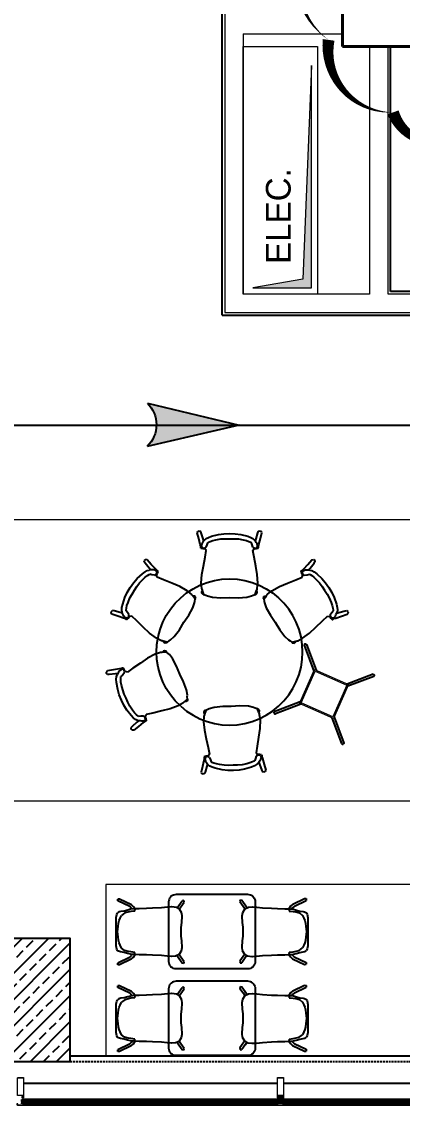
# Model space of a CAD drawing. Header units: metres. Extents: x -9891 to 773, y -8413 to 232.
# Drawn here: x -1717 to -1410, y -8413 to -7538 of the extents above; entities that cross this region are included whole.
import ezdxf

# ---------------------------------------------------------------- set-up
doc = ezdxf.new("R2010")
doc.units = ezdxf.units.M
doc.header["$LTSCALE"] = 0.01
doc.header["$MEASUREMENT"] = 0
doc.linetypes.add('HIDDEN', pattern=[9.525, 6.35, -3.175])
doc.layers.get('0').update_dxf_attribs({"color": 30, "lineweight": 0})
for name, color, linetype in [('6', 242, 'Continuous'), ('AG-ELEV-02', 152, 'Continuous'), ('AG-Hidden', 9, 'HIDDEN'), ('AG-PLASTER', 73, 'Continuous'), ('AG-TEXT', 7, 'Continuous'), ('CAM', 1, 'Continuous'), ('V-0_Hatch_Concrete', 252, 'Continuous'), ('V-2_Column', 160, 'Continuous')]:
    doc.layers.add(name, color=color, linetype=linetype)
for name, color, linetype, lineweight in [('AG-Furniture', 9, 'Continuous', 9), ('AG-Profile_Aluminium', 122, 'Continuous', 9), ('AG-Wall', 4, 'Continuous', 20), ('HOLD', 7, 'Continuous', 0), ('PERDE DUVAR', 5, 'Continuous', 40), ('shaft', 3, 'Continuous', 20)]:
    doc.layers.add(name, color=color, linetype=linetype, lineweight=lineweight)
doc.styles.add('$0$IIS IKEA SANS', font='')
doc.styles.get('$0$IIS IKEA SANS').set_extended_font_data('IKEA Sans')

# ---------------------------------------------------------------- blocks, each defined once
blk = doc.blocks.new('150714_ARSA$0$KOLON 80X120')
at = {"layer": 'V-0_Hatch_Concrete'}
h = blk.add_hatch(dxfattribs=at)
h.set_pattern_fill('ANSI33', color=256, scale=60)
h.set_pattern_definition([(45, (-19036.79, -4512.143), (-10.606602, 10.606602), []), (45, (-19026.183, -4512.143), (-10.606602, 10.606602), [7.5, -3.75])])
h.paths.add_polyline_path([(0, 100), (80, 100), (80, 0), (0, 0)])
at = {"layer": 'V-2_Column'}
blk.add_lwpolyline([(0, 100), (80, 100), (80, 0), (0, 0), (0, 100)], dxfattribs=at)
blk = doc.blocks.new('ART_00113592_P')
at = {"color": 0, "linetype": 'Continuous', "lineweight": -3}
for p, q in [((0, -60), (1, -49.2)), ((0, -540), (0, -60)), ((1, -49.2), (3.8, -39.1)), ((3.8, -39.1), (8.2, -29.7)), ((8.2, -29.7), (14.1, -21.4)), ((14.1, -21.4), (21.4, -14.1)), ((21.4, -14.1), (29.7, -8.2)), ((29.7, -8.2), (39.1, -3.8)), ((39.1, -3.8), (49.2, -1)), ((49.2, -1), (60, 0)), ((60, 0), (640, 0)), ((640, 0), (650.8, -1)), ((650.8, -1), (661, -3.8)), ((661, -3.8), (670.3, -8.2)), ((670.3, -8.2), (678.7, -14.1)), ((685.9, -21.4), (678.7, -14.1)), ((691.9, -29.7), (685.9, -21.4)), ((696.3, -39.1), (691.9, -29.7)), ((699.1, -49.2), (696.3, -39.1)), ((700.1, -60), (699.1, -49.2)), ((700, -60), (700.1, -60)), ((700.1, -540), (700.1, -60)), ((1, -550.8), (0, -540)), ((3.8, -561), (1, -550.8)), ((8.2, -570.3), (3.8, -561)), ((14.1, -578.7), (8.2, -570.3)), ((21.4, -585.9), (14.1, -578.7)), ((21.4, -585.9), (29.7, -591.9)), ((29.7, -591.9), (39.1, -596.3)), ((39.1, -596.3), (49.2, -599.1)), ((49.2, -599.1), (60, -600.1)), ((60, -600.1), (640, -600.1)), ((640, -600.1), (650.8, -599.1)), ((650.8, -599.1), (661, -596.3)), ((661, -596.3), (670.3, -591.9)), ((670.3, -591.9), (678.7, -585.9)), ((678.7, -585.9), (685.9, -578.7)), ((685.9, -578.7), (691.9, -570.3)), ((691.9, -570.3), (696.3, -561)), ((696.3, -561), (699.1, -550.8)), ((699.1, -550.8), (700.1, -540))]:
    blk.add_line(p, q, dxfattribs=at)
blk = doc.blocks.new('ART_00104314_P')
at = {"color": 0, "linetype": 'Continuous', "lineweight": -3}
for p, q in [((224.9, -0.3), (268.4, 0)), ((268.4, 0), (311.7, -0.3)), ((0, -28), (0.7, -14.3)), ((46, -123), (0, -28)), ((0.7, -14.3), (14.7, -14.5)), ((60.6, -109.3), (14.7, -14.5)), ((92.6, -92.8), (101, -64.7)), ((101, -64.7), (105.3, -37)), ((105.3, -37), (106.9, -27)), ((106.9, -27), (114.1, -12.5)), ((107, -97.4), (115.8, -69)), ((114.1, -12.5), (126, -6.2)), ((115.8, -69), (136.1, -43.3)), ((126, -6.2), (154.7, -1.5)), ((136.1, -43.3), (159.2, -32.4)), ((154.7, -1.5), (185.5, -0.7)), ((159.2, -32.4), (177.3, -25.4)), ((177.3, -25.4), (198.3, -19.6)), ((185.5, -0.7), (224.9, -0.3)), ((198.3, -19.6), (226, -15.6)), ((226, -15.6), (267.8, -12.3)), ((267.8, -12.3), (309.6, -15.6)), ((309.6, -15.6), (337.2, -19.6)), ((311.7, -0.3), (348.7, -0.6)), ((337.2, -19.6), (357.9, -25.4)), ((348.7, -0.6), (381.5, -1.4)), ((357.9, -25.4), (375.9, -32.4)), ((375.9, -32.4), (398.9, -43.3)), ((381.5, -1.4), (406.3, -5.4)), ((418.9, -70.9), (398.9, -43.3)), ((406.3, -5.4), (418.9, -10.9)), ((426.8, -21.6), (418.9, -10.9)), ((430, -119.7), (418.9, -70.9)), ((430.4, -37.6), (426.8, -21.6)), ((434.6, -64.8), (430.4, -37.6)), ((442.7, -93.8), (434.6, -64.8)), ((471.2, -110.5), (516.8, -15)), ((485.7, -124.2), (531.5, -28.4)), ((516.8, -15), (530.8, -14.7)), ((531.5, -28.4), (530.8, -14.7)), ((46, -123), (62.4, -139.4)), ((60.6, -109.3), (75.8, -124.5)), ((62.4, -139.4), (83.2, -154.4)), ((75.8, -124.5), (85.1, -131.2)), ((81.9, -187.2), (83.5, -148.7)), ((83.5, -148.7), (86.4, -116.3)), ((83.8, -153.8), (100.5, -150.5)), ((86.4, -116.3), (92.6, -92.8)), ((100.5, -150.5), (104.2, -119.7)), ((104.2, -119.7), (107, -97.4)), ((433.9, -150.5), (430, -119.7)), ((433.9, -150.5), (451.3, -154.8)), ((448.5, -116.5), (442.7, -93.8)), ((451.7, -149.7), (448.5, -116.5)), ((449.8, -130.1), (455.9, -125.6)), ((453.5, -187.5), (451.7, -149.7)), ((451.8, -153.1), (469.4, -140.5)), ((455.9, -125.6), (471.2, -110.5)), ((469.4, -140.5), (485.7, -124.2)), ((78.6, -294.2), (80.2, -245.3)), ((80.2, -245.3), (81.9, -187.2)), ((455.1, -245.3), (453.5, -187.5)), ((456.9, -294.4), (455.1, -245.3)), ((74.7, -365.7), (78.6, -294.2)), ((460.8, -365.8), (456.9, -294.4)), ((66.9, -447.1), (69.2, -413.4)), ((69.2, -413.4), (74.7, -365.7)), ((466.2, -414.4), (460.8, -365.8)), ((468.3, -447.5), (466.2, -414.4)), ((13.2, -534.5), (50.6, -507.5)), ((24.9, -550.8), (62.2, -523.8)), ((50.6, -507.5), (67.1, -495.8)), ((62.2, -523.8), (78.7, -512.1)), ((67.1, -451.2), (66.9, -447.1)), ((69.2, -478.9), (67.1, -451.2)), ((67.1, -495.8), (74.4, -490.9)), ((82.4, -509.5), (69.2, -478.9)), ((78.7, -512.1), (82.5, -509.5)), ((82.5, -509.6), (82.4, -509.5)), ((82.5, -509.6), (114.2, -529.3)), ((231.5, -526.4), (267.6, -524.7)), ((267.6, -524.7), (302.8, -526.1)), ((418.6, -529.9), (449.9, -512.2)), ((449.9, -512.2), (463.5, -488.8)), ((449.9, -512.2), (450.1, -512.1)), ((450.8, -510.8), (451.6, -511.3)), ((451.6, -511.3), (468.1, -523)), ((460.9, -493.4), (463.2, -495.1)), ((463.2, -495.1), (479.7, -506.8)), ((463.5, -488.8), (468.1, -451.6)), ((468.1, -451.6), (468.3, -447.5)), ((468.1, -523), (506.1, -550.3)), ((479.7, -506.8), (517.7, -534.1)), ((11, -548.4), (13.2, -534.5)), ((11, -548.4), (24.9, -550.8)), ((114.2, -529.3), (141.4, -534.3)), ((141.4, -534.3), (193.8, -530.5)), ((193.8, -530.5), (231.5, -526.4)), ((302.8, -526.1), (341.4, -530.1)), ((341.4, -530.1), (392, -534.2)), ((392, -534.2), (418.6, -529.9)), ((506.1, -550.3), (520, -548)), ((520, -548), (517.7, -534.1))]:
    blk.add_line(p, q, dxfattribs=at)
blk = doc.blocks.new('*U215')
at = {"color": 0, "linetype": 'Continuous', "lineweight": -3}
for p, q in [((-295, 511), (-240, 539)), ((-240, 539), (-182.3, 561.1)), ((-182.3, 561.1), (-122.7, 577.1)), ((-122.7, 577.1), (-61.7, 586.8)), ((-61.7, 586.8), (0, 590)), ((0, 590), (61.7, 586.8)), ((61.7, 586.8), (122.7, 577.1)), ((122.7, 577.1), (182.3, 561.1)), ((182.3, 561.1), (240, 539)), ((240, 539), (295, 511)), ((-438.5, 394.8), (-394.8, 438.5)), ((-394.8, 438.5), (-346.8, 477.3)), ((-346.8, 477.3), (-295, 511)), ((295, 511), (346.8, 477.3)), ((346.8, 477.3), (394.8, 438.5)), ((438.5, 394.8), (394.8, 438.5)), ((-477.3, 346.8), (-438.5, 394.8)), ((477.3, 346.8), (438.5, 394.8)), ((-539, 240), (-511, 295)), ((-511, 295), (-477.3, 346.8)), ((511, 295), (477.3, 346.8)), ((539, 240), (511, 295)), ((-577.1, 122.7), (-561.1, 182.3)), ((-561.1, 182.3), (-539, 240)), ((561.1, 182.3), (539, 240)), ((577.1, 122.7), (561.1, 182.3)), ((-586.8, 61.7), (-577.1, 122.7)), ((586.8, 61.7), (577.1, 122.7)), ((-590, 0), (-586.8, 61.7)), ((590, 0), (586.8, 61.7)), ((-586.8, -61.7), (-590, 0)), ((-577.1, -122.7), (-586.8, -61.7)), ((577.1, -122.7), (586.8, -61.7)), ((586.8, -61.7), (590, 0)), ((-561.1, -182.3), (-577.1, -122.7)), ((561.1, -182.3), (577.1, -122.7)), ((-539, -240), (-561.1, -182.3)), ((-511, -295), (-539, -240)), ((511, -295), (539, -240)), ((539, -240), (561.1, -182.3)), ((-477.3, -346.8), (-511, -295)), ((-438.5, -394.8), (-477.3, -346.8)), ((438.5, -394.8), (477.3, -346.8)), ((477.3, -346.8), (511, -295)), ((-394.8, -438.5), (-438.5, -394.8)), ((394.8, -438.5), (438.5, -394.8)), ((-394.8, -438.5), (-346.8, -477.3)), ((-346.8, -477.3), (-295, -511)), ((-295, -511), (-240, -539)), ((240, -539), (295, -511)), ((295, -511), (346.8, -477.3)), ((346.8, -477.3), (394.8, -438.5)), ((-240, -539), (-182.3, -561.1)), ((-182.3, -561.1), (-122.7, -577.1)), ((-122.7, -577.1), (-61.7, -586.8)), ((-61.7, -586.8), (0, -590)), ((0, -590), (61.7, -586.8)), ((61.7, -586.8), (122.7, -577.1)), ((122.7, -577.1), (182.3, -561.1)), ((182.3, -561.1), (240, -539))]:
    blk.add_line(p, q, dxfattribs=at)
blk = doc.blocks.new('ART_30103488_P')
at = {"color": 0, "linetype": 'Continuous', "lineweight": -3}
blk.add_blockref('*U215', (590, -590), dxfattribs=at)
blk = doc.blocks.new('ART_60179735_P')
at = {"color": 0, "linetype": 'Continuous', "lineweight": -3}
for p, q in [((15.6, 0), (27, -4.4)), ((0, -16.3), (4.4, -4.9)), ((12, -63.4), (0, -16.3)), ((4.4, -4.9), (15.6, 0)), ((24.2, -110.4), (12, -63.4)), ((31.9, -15.6), (27, -4.4)), ((47.6, -65), (31.9, -15.6)), ((45.6, -94.4), (51.6, -84.3)), ((53, -82.6), (47.6, -65)), ((51.6, -84.3), (59.2, -74.8)), ((59.2, -74.8), (72.4, -63.3)), ((72.4, -63.3), (89.7, -53.9)), ((89.7, -53.9), (114.9, -44.9)), ((90.4, -93.2), (105, -86.4)), ((105, -86.4), (125.9, -79.1)), ((114.9, -44.9), (170.5, -30.4)), ((125.9, -79.1), (151, -72.9)), ((151, -72.9), (189.5, -66.2)), ((170.5, -30.4), (215.5, -24.1)), ((189.5, -66.2), (225.3, -64)), ((215.5, -24.1), (261.3, -23.1)), ((225.3, -64), (261.3, -64.2)), ((261.3, -23.1), (307.1, -24.1)), ((261.3, -64.2), (297.3, -64)), ((297.3, -64), (333.1, -66.2)), ((307.1, -24.1), (352.1, -30.4)), ((333.1, -66.2), (371.6, -72.9)), ((352.1, -30.4), (407.7, -44.9)), ((371.6, -72.9), (396.7, -79.1)), ((396.7, -79.1), (417.6, -86.4)), ((407.7, -44.9), (432.9, -53.9)), ((417.6, -86.4), (432.2, -93.2)), ((432.9, -53.9), (450.2, -63.3)), ((450.2, -63.3), (463.4, -74.8)), ((471, -84.3), (463.4, -74.8)), ((469.6, -82.6), (475, -65)), ((477, -94.4), (471, -84.3)), ((475, -65), (490.7, -15.6)), ((490.7, -15.6), (495.6, -4.4)), ((495.6, -4.4), (507, 0)), ((498.4, -110.4), (510.6, -63.4)), ((507, 0), (518.2, -4.9)), ((510.6, -63.4), (522.6, -16.3)), ((522.6, -16.3), (518.2, -4.9)), ((28.5, -125.8), (24.2, -110.4)), ((28, -136.8), (28.5, -125.8)), ((30.1, -140.3), (28, -136.8)), ((30.1, -140.3), (44.8, -144.4)), ((34.5, -118), (39.6, -104.4)), ((38.8, -136.2), (34.5, -118)), ((38.8, -136.2), (52.6, -140.4)), ((39.6, -104.4), (45.6, -94.4)), ((44.8, -144.4), (61.9, -144.4)), ((52.6, -140.4), (63.5, -138.7)), ((73.5, -158.9), (61.9, -144.4)), ((62.8, -213.2), (73.5, -158.9)), ((63.5, -138.7), (72.4, -131.8)), ((72.4, -131.8), (79.5, -112.6)), ((79.5, -112.6), (85.6, -96.7)), ((85.6, -96.7), (90.4, -93.2)), ((432.2, -93.2), (437, -96.7)), ((443.1, -112.6), (437, -96.7)), ((450.2, -131.8), (443.1, -112.6)), ((449.1, -158.9), (460.7, -144.3)), ((459.8, -213.2), (449.1, -158.9)), ((450.2, -131.8), (459.1, -138.7)), ((459.1, -138.7), (470, -140.4)), ((460.7, -144.3), (477.8, -144.4)), ((470, -140.4), (483.8, -136.2)), ((483, -104.4), (477, -94.4)), ((477.8, -144.4), (492.5, -140.3)), ((488.1, -118), (483, -104.4)), ((483.8, -136.2), (488.1, -118)), ((492.5, -140.3), (494.6, -136.8)), ((494.2, -125.8), (498.4, -110.4)), ((494.6, -136.8), (494.2, -125.8)), ((49.9, -285), (62.8, -213.2)), ((472.7, -285), (459.8, -213.2)), ((37.9, -354.2), (49.9, -285)), ((484.7, -354.2), (472.7, -285)), ((33, -423.5), (37.9, -354.2)), ((37.8, -467.2), (33, -423.5)), ((489.6, -423.5), (484.7, -354.2)), ((484.8, -467.2), (489.6, -423.5)), ((37.7, -502.7), (38.4, -495.3)), ((48.4, -515.1), (37.7, -502.7)), ((39.5, -472.8), (37.8, -467.2)), ((38.4, -495.3), (43.1, -483.1)), ((42, -480), (39.5, -472.8)), ((43.1, -483.1), (42, -480)), ((54.4, -514.6), (43.1, -483.1)), ((48.4, -515.1), (54.2, -514)), ((54.4, -514.6), (70.2, -520.3)), ((70.2, -520.3), (83, -526.2)), ((439.6, -526.2), (452.4, -520.3)), ((452.4, -520.3), (468.2, -514.6)), ((468.2, -514.6), (479.5, -483.1)), ((468.4, -514), (474.3, -515.1)), ((474.3, -515.1), (484.9, -502.7)), ((479.5, -483.1), (480.6, -480)), ((484.2, -495.3), (479.5, -483.1)), ((480.6, -480), (483.1, -472.8)), ((483.1, -472.8), (484.8, -467.2)), ((484.9, -502.7), (484.2, -495.3)), ((83, -526.2), (122.8, -536.3)), ((122.8, -536.3), (191.7, -540.9)), ((191.7, -540.9), (261.3, -539.1)), ((261.3, -539.1), (330.9, -540.9)), ((330.9, -540.9), (399.8, -536.3)), ((399.8, -536.3), (439.6, -526.2))]:
    blk.add_line(p, q, dxfattribs=at)
blk = doc.blocks.new('ART_00069725_P')
at = {"linetype": 'Continuous', "lineweight": -3}
for p, q in [((5.8, -1.2), (9.1, 0)), ((9.1, 0), (12.5, 0)), ((605.9, 0), (609.2, 0)), ((609.2, 0), (612.5, -1.2)), ((0, -9.9), (0.9, -6.5)), ((0.3, -13.1), (0, -9.9)), ((0.3, -13.1), (159.2, -171.1)), ((1.8, -15.9), (0.3, -13.1)), ((0.9, -6.5), (2.9, -3.5)), ((2.9, -3.5), (5.8, -1.2)), ((12.5, 0), (15.4, -1.2)), ((15.4, -1.2), (174.1, -159.1)), ((445.9, -159.1), (605.9, 0)), ((459.2, -172.3), (616.5, -15.9)), ((612.5, -1.2), (615.4, -3.5)), ((617.4, -6.5), (615.4, -3.5)), ((616.5, -15.9), (618, -13.1)), ((618.4, -9.9), (617.4, -6.5)), ((618, -13.1), (618.4, -9.9)), ((1.8, -602.3), (159.2, -445.9)), ((15.4, -616.9), (174.1, -459.1)), ((445.9, -459.1), (605.9, -618.1)), ((459.2, -445.9), (616.5, -602.3)), ((0, -608.3), (0.3, -605)), ((0.9, -611.6), (0, -608.3)), ((0.3, -605), (1.8, -602.3)), ((2.9, -614.7), (0.9, -611.6)), ((615.4, -614.7), (617.4, -611.6)), ((618, -605), (616.5, -602.3)), ((617.4, -611.6), (618.4, -608.3)), ((618.4, -608.3), (618, -605)), ((2.9, -614.7), (5.8, -616.9)), ((5.8, -616.9), (9.1, -618.1)), ((9.1, -618.1), (12.5, -618.1)), ((12.5, -618.1), (15.4, -616.9)), ((15.4, -616.9), (15.4, -616.9)), ((605.9, -618.1), (609.2, -618.1)), ((609.2, -618.1), (612.5, -616.9)), ((612.5, -616.9), (615.4, -614.7))]:
    blk.add_line(p, q, dxfattribs=at)
for points in [[(159.2, -159.1), (459.2, -159.1), (459.2, -459.1), (159.2, -459.1)], [(169.2, -169.1), (449.2, -169.1), (449.2, -449.1), (169.2, -449.1)]]:
    blk.add_lwpolyline(points, close=True)
blk = doc.blocks.new('A$C4C4F46C8')
at = {"layer": 'AG-Furniture', "color": 251}
for points in [[(-17100, -15291.6), (-2006.3, -15291.6), (-2006.3, -13023.9), (-17100, -13023.9)], [(-1238, -15966.2), (-7710, -15966.2), (-7710, -17350), (-1238, -17350)]]:
    blk.add_lwpolyline(points, close=True, dxfattribs=at)
at = {"layer": 'AG-Furniture', "ltscale": 0.3}
for name, p in [('ART_60179735_P', (-6972.3, -13110.9, 720)), ('ART_60179735_P', (-6972.3, -13110.9, 720)), ('ART_30103488_P', (-7301, -13500, 1440))]:
    blk.add_blockref(name, p, dxfattribs=at)
for name, p, rotation in [('ART_60179735_P', (-7674.5, -13775.9, 720), 57), ('ART_60179735_P', (-7674.5, -13775.9, 720), 57), ('ART_60179735_P', (-6032.2, -13337.6, 720), 302.9999999999999), ('ART_60179735_P', (-6032.2, -13337.6, 720), 302.9999999999999), ('ART_60179735_P', (-7499.2, -14727, 720), 114), ('ART_60179735_P', (-7499.2, -14727, 720), 114), ('ART_00069725_P', (-5539.7, -14273.1, 720), 245.8857064652339), ('ART_00069725_P', (-5539.7, -14273.1, 720), 245.8857064652339), ('ART_60179735_P', (-6418.6, -15060.3, 720), 181.8272758102483), ('ART_60179735_P', (-6418.6, -15060.3, 720), 181.8272758102483), ('ART_00104314_P', (-7627.8, -16615.9, 3054.2), 90), ('ART_00104314_P', (-7627.8, -16615.9, 3054.2), 90), ('ART_00113592_P', (-6503.1, -16648.3, 3774.2), 180), ('ART_00113592_P', (-6503.1, -16648.3, 3774.2), 180), ('ART_00104314_P', (-6078.4, -16080.7, 3054.2), 270), ('ART_00104314_P', (-6078.4, -16080.7, 3054.2), 270), ('ART_00104314_P', (-7627.8, -17316, 3054.2), 90), ('ART_00104314_P', (-7627.8, -17316, 3054.2), 90), ('ART_00113592_P', (-6503.1, -17348.4, 3774.2), 180), ('ART_00113592_P', (-6503.1, -17348.4, 3774.2), 180), ('ART_00104314_P', (-6078.4, -16780.7, 3054.2), 270), ('ART_00104314_P', (-6078.4, -16780.7, 3054.2), 270)]:
    blk.add_blockref(name, p, dxfattribs=dict(at, rotation=rotation))
blk = doc.blocks.new('ok')
at = {"layer": '6'}
h = blk.add_hatch(color=256, dxfattribs=at)
edge = h.paths.add_edge_path()
edge.add_ellipse((1571515.97, 116941.68), major_axis=(-7.14, 7.19), ratio=1, start_angle=359.4528, end_angle=450.6895)
edge.add_line((1571508.87, 116934.46), (1571477.92, 116941.82))
edge.add_line((1571477.92, 116941.82), (1571508.9, 116948.94))
for p, q in [((1571477.92, 116941.82), (1571508.9, 116948.94)), ((1571508.87, 116934.46), (1571477.92, 116941.82))]:
    blk.add_line(p, q, dxfattribs=at)
at = {"layer": '6', "extrusion": (0, 0, -1)}
blk.add_ellipse((1571515.97, 116941.68), major_axis=(-7.14, 7.19), ratio=1, start_param=4.700354, end_param=6.292737, dxfattribs=at)
blk = doc.blocks.new('A$C6B6314DF')
at = {"layer": '6'}
blk.add_line((-19.3726, -79.4587), (-13.1609, -79.4587), dxfattribs=at)
at = {"layer": '6', "extrusion": (0, 0, -1), "xscale": -0.0239999999999418, "yscale": 0.0239999999999418, "zscale": -0.0239999999999418, "rotation": 180}
blk.add_blockref('ok', (-37698.0377, 2727.145), dxfattribs=at)
blk = doc.blocks.new('A$C33B82F70')
at = {"layer": 'AG-ELEV-02', "ltscale": 2.5}
for p, q in [((-8400, -8150), (-2500, -8150)), ((-6725, -8374.1), (-8770.4, -8374.1)), ((-4625, -8374.1), (-6670.4, -8374.1))]:
    blk.add_line(p, q, dxfattribs=at)
at = {"layer": 'AG-ELEV-02'}
for p, q in [((-6724, -8550), (-8776, -8550)), ((-6725.1, -8534.3), (-8774.9, -8534.3)), ((-8773.5, -8534.3), (-8773.5, -8550)), ((-6726.5, -8534.3), (-6726.5, -8550)), ((-4624, -8550), (-6676, -8550)), ((-4625.1, -8534.3), (-6674.9, -8534.3)), ((-6673.5, -8534.3), (-6673.5, -8550))]:
    blk.add_line(p, q, dxfattribs=at)
at = {"layer": 'AG-Hidden', "ltscale": 250}
blk.add_line((-2500, -8200), (-8400, -8200), dxfattribs=at)
at = {"layer": 'AG-Profile_Aluminium'}
blk.add_lwpolyline([(-8824.5, -8324.1), (-8775.5, -8324.1, -0.400911), (-8775, -8324.6), (-8775, -8488.3, -0.414214), (-8775.5, -8488.8), (-8777.3, -8488.8, -0.280185), (-8777.8, -8488.6), (-8778.2, -8487.7), (-8778.2, -8487.3), (-8777, -8487.3), (-8777, -8484.3, 0.414214), (-8777.5, -8483.8), (-8780.7, -8483.8), (-8781.2, -8483.3), (-8781.7, -8483.8), (-8784.9, -8483.8, 0.414214), (-8785.4, -8484.3), (-8785.4, -8487.3), (-8784.2, -8487.3), (-8784.2, -8487.7), (-8784.6, -8488.6, -0.280185), (-8785.1, -8488.8), (-8786.1, -8488.8, -0.414214), (-8786.6, -8488.3), (-8786.6, -8483.3, -0.414214), (-8785.1, -8481.8), (-8783.2, -8481.8), (-8783.2, -8481.3, -0.414214), (-8782.7, -8480.8), (-8779.7, -8480.8, -0.414214), (-8779.2, -8481.3), (-8779.2, -8481.8), (-8777, -8481.8), (-8777, -8475.3, 0.414214), (-8778.5, -8473.8), (-8795, -8473.8)], format="xyb", dxfattribs=at)
for points in [[(-8776.8, -8472), (-8823.1, -8472), (-8823.1, -8328.1), (-8776.8, -8328.1)], [(-6676.8, -8472), (-6723.1, -8472), (-6723.1, -8328.1), (-6676.8, -8328.1)], [(-6703, -8523.6), (-6697, -8523.6), (-6697, -8517.8), (-6703, -8517.8)]]:
    blk.add_lwpolyline(points, close=True, dxfattribs=at)
for points in [[(-6684.2, -8487.7), (-6684.6, -8488.6, -0.280185), (-6685.1, -8488.8), (-6686.1, -8488.8, -0.414214), (-6686.6, -8488.3), (-6686.6, -8483.3, -0.414214), (-6685.1, -8481.8), (-6683.2, -8481.8), (-6683.2, -8481.3, -0.414214), (-6682.7, -8480.8), (-6679.7, -8480.8, -0.414214), (-6679.2, -8481.3), (-6679.2, -8481.8), (-6677, -8481.8), (-6677, -8475.3, 0.414214), (-6678.5, -8473.8), (-6695, -8473.8), (-6695, -8490.8), (-6694.4, -8490.8), (-6694.4, -8491.6, -0.414898), (-6694.6, -8491.8), (-6695, -8491.8), (-6695, -8509.8), (-6696, -8510.8), (-6697, -8510.8, -0.401727), (-6698.2, -8509.7), (-6697.7, -8509.4), (-6698.2, -8509.2), (-6698.2, -8508.3), (-6698.2, -8508.3), (-6697.7, -8508), (-6698.2, -8507.7), (-6698.2, -8506.9), (-6697.7, -8506.6), (-6698.2, -8506.3), (-6698.2, -8505.5), (-6697.7, -8505.2), (-6698.2, -8504.9), (-6698.2, -8504.1), (-6697.7, -8503.8), (-6698.2, -8503.5), (-6698.2, -8502.7), (-6697.7, -8502.4), (-6698.2, -8502.1), (-6698.2, -8501.3), (-6697.7, -8501), (-6698.2, -8500.7), (-6698.2, -8499.9), (-6697.7, -8499.6), (-6698.2, -8499.3), (-6698.2, -8498.4), (-6697.7, -8498.2), (-6698.2, -8497.9), (-6698.2, -8497), (-6697.7, -8496.7), (-6698.2, -8496.4), (-6698.2, -8495.6), (-6697.7, -8495.3), (-6698.2, -8495), (-6698.2, -8494.2), (-6697.7, -8493.9), (-6698.2, -8493.6), (-6698.2, -8493.2), (-6699.6, -8491.7, 0.414204), (-6700.3, -8491.7), (-6701.8, -8493.2), (-6701.8, -8494.3), (-6702.3, -8494.6), (-6701.8, -8494.9), (-6701.8, -8495.7), (-6702.3, -8496), (-6701.8, -8496.3), (-6701.8, -8497.2), (-6702.3, -8497.4), (-6701.8, -8497.7), (-6701.8, -8498.6), (-6702.3, -8498.9), (-6701.8, -8499.1), (-6701.8, -8500), (-6702.3, -8500.3), (-6701.8, -8500.6), (-6701.8, -8501.4), (-6702.3, -8501.7), (-6701.8, -8502), (-6701.8, -8502.8), (-6702.3, -8503.1), (-6701.8, -8503.4), (-6701.8, -8504.2), (-6702.3, -8504.5), (-6701.8, -8504.8), (-6701.8, -8505.6), (-6702.3, -8505.9), (-6701.8, -8506.2), (-6701.8, -8507), (-6702.3, -8507.3), (-6701.8, -8507.6), (-6701.8, -8508.5), (-6702.3, -8508.7), (-6701.8, -8509), (-6701.8, -8509.9), (-6702.3, -8510.2), (-6702, -8510.3, -0.259555), (-6703, -8510.8), (-6704, -8510.8), (-6705, -8509.8), (-6705, -8491.8), (-6705.4, -8491.8, -0.414214), (-6705.6, -8491.6), (-6705.6, -8490.8), (-6705, -8490.8), (-6705, -8473.8), (-6721.5, -8473.8, 0.414214), (-6723, -8475.3), (-6723, -8481.8), (-6720.8, -8481.8), (-6720.8, -8481.3, -0.414214), (-6720.3, -8480.8), (-6717.3, -8480.8, -0.414214), (-6716.8, -8481.3), (-6716.8, -8481.8), (-6714.9, -8481.8, -0.414214), (-6713.4, -8483.3), (-6713.4, -8488.3, -0.414214), (-6713.9, -8488.8), (-6714.9, -8488.8, -0.280185), (-6715.4, -8488.6), (-6715.8, -8487.7), (-6715.8, -8487.3), (-6714.6, -8487.3), (-6714.6, -8484.3, 0.414214), (-6715.1, -8483.8), (-6718.3, -8483.8), (-6718.8, -8483.3), (-6719.3, -8483.8), (-6722.5, -8483.8, 0.414214), (-6723, -8484.3), (-6723, -8487.3), (-6721.8, -8487.3), (-6721.8, -8487.7), (-6722.2, -8488.6, -0.280185), (-6722.7, -8488.8), (-6724.5, -8488.8, -0.414214), (-6725, -8488.3), (-6725, -8324.6, -0.414214), (-6724.5, -8324.1), (-6675.5, -8324.1, -0.400911), (-6675, -8324.6), (-6675, -8488.3, -0.414214), (-6675.5, -8488.8), (-6677.3, -8488.8, -0.280185), (-6677.8, -8488.6), (-6678.2, -8487.7), (-6678.2, -8487.3), (-6677, -8487.3), (-6677, -8484.3, 0.414214), (-6677.5, -8483.8), (-6680.7, -8483.8), (-6681.2, -8483.3), (-6681.7, -8483.8), (-6684.9, -8483.8, 0.414214), (-6685.4, -8484.3), (-6685.4, -8487.3), (-6684.2, -8487.3)], [(-6699.6, -8489.1, 0.414204), (-6700.3, -8489.1), (-6702.3, -8491.1, -0.668177), (-6703.1, -8490.7), (-6703.1, -8473.8), (-6696.8, -8473.8), (-6696.8, -8490.7, -0.668169), (-6697.7, -8491.1)], [(-8800, -8548.7), (-8776, -8548.7, 0.415475), (-8775.8, -8548.5), (-8775.8, -8540.6), (-8777.2, -8539.5, -0.734294), (-8775.8, -8536.3, 0.180054), (-8775.2, -8536.1), (-8775.2, -8534.7, -1.029401), (-8774.5, -8534.7), (-8774.5, -8548.5, -0.414214), (-8776, -8550), (-8824, -8550, -0.414214), (-8825.5, -8548.5), (-8825.5, -8534.7, -1.029594), (-8824.8, -8534.7), (-8824.8, -8536.1, 0.18004), (-8824.2, -8536.3, -0.734976), (-8822.8, -8539.5), (-8824.2, -8540.6), (-8824.2, -8548.5, 0.415536), (-8824, -8548.7)], [(-6700, -8548.7), (-6676, -8548.7, 0.415475), (-6675.8, -8548.5), (-6675.8, -8540.6), (-6677.2, -8539.5, -0.734294), (-6675.8, -8536.3, 0.180054), (-6675.2, -8536.1), (-6675.2, -8534.7, -1.029401), (-6674.5, -8534.7), (-6674.5, -8548.5, -0.414214), (-6676, -8550), (-6724, -8550, -0.414214), (-6725.5, -8548.5), (-6725.5, -8534.7, -1.029594), (-6724.8, -8534.7), (-6724.8, -8536.1, 0.18004), (-6724.2, -8536.3, -0.734976), (-6722.8, -8539.5), (-6724.2, -8540.6), (-6724.2, -8548.5, 0.415536), (-6724, -8548.7)], [(-6698.2, -8529.1), (-6698.2, -8529.5), (-6697.8, -8530.4, 0.280182), (-6697.3, -8530.6), (-6695.5, -8530.6, 0.414214), (-6695, -8530.1), (-6695, -8520.7, -0.198912), (-6694.4, -8519.3), (-6693.6, -8518.4, 0.198912), (-6693, -8517), (-6693, -8507.1, 0.414214), (-6693.5, -8506.6), (-6694.3, -8506.6, 0.414214), (-6694.8, -8507.1), (-6694.8, -8515.4, -0.414156), (-6695.3, -8515.9), (-6698.7, -8515.9, -0.414272), (-6699.2, -8515.4), (-6699.2, -8514.4, -0.414214), (-6699.1, -8514.3), (-6698.8, -8514.3, -0.244698), (-6698.7, -8514.3), (-6698.1, -8515.3, 0.414214), (-6697.8, -8515.3), (-6697.4, -8515.1), (-6698.4, -8513.8, 0.244698), (-6698.6, -8513.7), (-6698.9, -8513.7, -0.414214), (-6699.2, -8513.4), (-6699.2, -8512.1, -0.414214), (-6699.1, -8512), (-6698.8, -8512, -0.244698), (-6698.7, -8512.1), (-6698.1, -8513.1, 0.414214), (-6697.8, -8513.1), (-6697.4, -8512.9), (-6698.4, -8511.6, 0.244698), (-6698.6, -8511.4), (-6698.9, -8511.4, -0.414214), (-6699.2, -8511.1), (-6699.2, -8509.9, -0.414214), (-6699.1, -8509.8), (-6698.8, -8509.8, -0.244698), (-6698.7, -8509.8), (-6698.1, -8510.8, 0.414214), (-6697.8, -8510.9), (-6697.4, -8510.7), (-6698.4, -8509.3, 0.244698), (-6698.6, -8509.2), (-6698.9, -8509.2, -0.414214), (-6699.2, -8508.9), (-6699.2, -8507.7, -0.414214), (-6699.1, -8507.6), (-6698.8, -8507.6, -0.244698), (-6698.7, -8507.6), (-6698.1, -8508.6, 0.414214), (-6697.8, -8508.7), (-6697.4, -8508.4), (-6698.4, -8507.1, 0.244698), (-6698.6, -8507), (-6698.9, -8507, -0.414214), (-6699.2, -8506.7), (-6699.2, -8505.4, -0.414214), (-6699.1, -8505.3), (-6699, -8505.3, -0.244698), (-6698.9, -8505.4), (-6698.1, -8506.6, 0.414214), (-6697.8, -8506.6), (-6697.4, -8506.4), (-6699.1, -8504.1, 0), (-6699.1, -8504.1, 0.244698), (-6699.9, -8503.6), (-6700.1, -8503.6, 0.244698), (-6701, -8504.1), (-6702.6, -8506.4), (-6702.2, -8506.6, 0.414214), (-6702, -8506.6), (-6701.1, -8505.4, -0.244698), (-6701.1, -8505.3), (-6700.9, -8505.3, -0.414214), (-6700.8, -8505.4), (-6700.8, -8506.7, -0.414214), (-6701.1, -8507), (-6701.4, -8507, 0.244698), (-6701.6, -8507.1), (-6702.6, -8508.4), (-6702.2, -8508.7, 0.414214), (-6702, -8508.6), (-6701.3, -8507.6, -0.244698), (-6701.2, -8507.6), (-6700.9, -8507.6, -0.414214), (-6700.8, -8507.7), (-6700.8, -8508.9, -0.414214), (-6701.1, -8509.2), (-6701.4, -8509.2, 0.244698), (-6701.6, -8509.3), (-6702.6, -8510.7), (-6702.2, -8510.9, 0.414214), (-6702, -8510.8), (-6701.3, -8509.8, -0.244698), (-6701.2, -8509.8), (-6700.9, -8509.8, -0.414214), (-6700.8, -8509.9), (-6700.8, -8511.1, -0.414214), (-6701.1, -8511.4), (-6701.4, -8511.4, 0.244698), (-6701.6, -8511.6), (-6702.6, -8512.9), (-6702.2, -8513.1, 0.414214), (-6702, -8513.1), (-6701.3, -8512.1, -0.244698), (-6701.2, -8512), (-6700.9, -8512, -0.414214), (-6700.8, -8512.1), (-6700.8, -8513.4, -0.414214), (-6701.1, -8513.7), (-6701.4, -8513.7, 0.244698), (-6701.6, -8513.8), (-6702.6, -8515.1), (-6702.2, -8515.3, 0.414214), (-6702, -8515.3), (-6701.3, -8514.3, -0.244698), (-6701.2, -8514.3), (-6700.9, -8514.3, -0.414214), (-6700.8, -8514.4), (-6700.8, -8515.4, -0.414214), (-6701.3, -8515.9), (-6704.7, -8515.9, -0.414214), (-6705.2, -8515.4), (-6705.2, -8507.1, 0.414214), (-6705.7, -8506.6), (-6706.5, -8506.6, 0.414214), (-6707, -8507.1), (-6707, -8517, 0.198912), (-6706.4, -8518.4), (-6705.6, -8519.3, -0.198912), (-6705, -8520.7), (-6705, -8530.1, 0.414214), (-6704.5, -8530.6), (-6702.7, -8530.6, 0.280182), (-6702.2, -8530.4), (-6701.8, -8529.5), (-6701.8, -8529.1), (-6703, -8529.1), (-6703, -8526.1, -0.414214), (-6702.5, -8525.6), (-6700.5, -8525.6), (-6700, -8525.1), (-6699.5, -8525.6), (-6697.5, -8525.6, -0.414214), (-6697, -8526.1), (-6697, -8529.1)]]:
    blk.add_lwpolyline(points, format="xyb", close=True, dxfattribs=at)
at = {"layer": 'AG-Profile_Aluminium', "color": 9}
for points in [[(-6714.9, -8501.9, 0.433199), (-6711.7, -8498.9), (-6712.6, -8490.1, -0.414214), (-6712.3, -8489.8), (-6711.9, -8489.8, 0.414214), (-6711.6, -8489.5), (-6711.6, -8489.1, 0.414214), (-6711.9, -8488.8), (-6714.9, -8488.8, -0.414214), (-6715.9, -8487.8), (-6715.9, -8486.5), (-6714.9, -8486.5), (-6714.9, -8486, 0.384615), (-6722.7, -8486), (-6722.7, -8486.5), (-6721.6, -8486.5), (-6721.6, -8487.8, -0.414214), (-6722.6, -8488.8), (-6725, -8488.8), (-6724.7, -8500.5, 0.213288), (-6723.3, -8501.8, -0.005109)], [(-6717.4, -8485.7, 0.142901), (-6720.1, -8485.7), (-6720.1, -8488.5, 0.414214), (-6719.8, -8488.8), (-6717.7, -8488.8, 0.414214), (-6717.4, -8488.5)], [(-6685.1, -8501.9, -0.433199), (-6688.3, -8498.9), (-6687.4, -8490.1, 0.414214), (-6687.7, -8489.8), (-6688.1, -8489.8, -0.414214), (-6688.4, -8489.5), (-6688.4, -8489.1, -0.414214), (-6688.1, -8488.8), (-6685.1, -8488.8, 0.414214), (-6684.1, -8487.8), (-6684.1, -8486.5), (-6685.1, -8486.5), (-6685.1, -8486, -0.384615), (-6677.3, -8486), (-6677.3, -8486.5), (-6678.4, -8486.5), (-6678.4, -8487.8, 0.414214), (-6677.4, -8488.8), (-6675, -8488.8), (-6675.3, -8500.5, -0.213288), (-6676.7, -8501.8, 0.005109)], [(-6686.4, -8530.5), (-6686.8, -8531.4), (-6687.7, -8531.4), (-6687.4, -8530.5, 0.834458), (-6687.9, -8530.5), (-6688.3, -8531.4), (-6689.2, -8531.4), (-6688.9, -8530.5, 0.834458), (-6689.4, -8530.5), (-6689.8, -8531.4), (-6690.7, -8531.4), (-6690.8, -8531.1, 0.363249), (-6691, -8530.9), (-6697.4, -8530.9, -0.414214), (-6698.4, -8529.9), (-6698.4, -8529.1), (-6697.3, -8529.1), (-6697.3, -8528.6, 0.543452), (-6702.7, -8528.6), (-6702.7, -8529.1), (-6701.7, -8529.1), (-6701.7, -8529.9, -0.414214), (-6702.7, -8530.9), (-6709, -8530.9, 0.363249), (-6709.3, -8531.1), (-6709.3, -8531.4), (-6710.2, -8531.4), (-6710.8, -8530.6, 0.834458), (-6711.3, -8530.6), (-6710.8, -8531.4), (-6711.7, -8531.4), (-6712.3, -8530.6, 0.834458), (-6712.8, -8530.6), (-6712.3, -8531.4), (-6713.2, -8531.4), (-6713.8, -8530.6, 0.834458), (-6714.3, -8530.6), (-6713.8, -8531.4), (-6714.7, -8531.4), (-6715.3, -8530.6, 0.834458), (-6715.8, -8530.6), (-6715.3, -8531.4), (-6716.2, -8531.4), (-6716.8, -8530.6, 0.834458), (-6717.3, -8530.6), (-6716.8, -8531.4), (-6717.7, -8531.4), (-6718.3, -8530.6, 0.834458), (-6718.8, -8530.6), (-6718.3, -8531.4), (-6719.2, -8531.4), (-6719.8, -8530.6, 0.834458), (-6720.3, -8530.6), (-6719.8, -8531.4), (-6720.7, -8531.4), (-6721.3, -8530.6, 0.834458), (-6721.8, -8530.6), (-6721.3, -8531.4), (-6722.2, -8531.4), (-6722.8, -8530.6, 0.834458), (-6723.3, -8530.6), (-6722.8, -8531.4), (-6723.7, -8531.4), (-6724.3, -8530.6, 0.833224), (-6724.8, -8530.6), (-6724.8, -8530.7, -0.121295), (-6724.5, -8531.5, -0.083975), (-6726.7, -8530.4, 0.853065), (-6726.9, -8530.8, -0.075674), (-6725.1, -8533.1, 0.344474), (-6724.1, -8533.9), (-6702.2, -8533.9, 0.253164), (-6701.4, -8533.4, -0.541002), (-6698.6, -8533.4, 0.253164), (-6697.8, -8533.9), (-6675.9, -8533.9, 0.344474), (-6674.9, -8533.1, -0.075525), (-6673.2, -8530.8, 0.853065), (-6673.5, -8530.4, -0.085692), (-6675.5, -8531.5, -0.114183), (-6675.3, -8530.6), (-6675.4, -8530.5, 0.833224), (-6675.9, -8530.5), (-6676.3, -8531.4), (-6677.2, -8531.4), (-6676.9, -8530.5, 0.834458), (-6677.4, -8530.5), (-6677.8, -8531.4), (-6678.7, -8531.4), (-6678.4, -8530.5, 0.834458), (-6678.9, -8530.5), (-6679.3, -8531.4), (-6680.2, -8531.4), (-6679.9, -8530.5, 0.834458), (-6680.4, -8530.5), (-6680.8, -8531.4), (-6681.7, -8531.4), (-6681.4, -8530.5, 0.834458), (-6681.9, -8530.5), (-6682.3, -8531.4), (-6683.2, -8531.4), (-6682.9, -8530.5, 0.834458), (-6683.4, -8530.5), (-6683.8, -8531.4), (-6684.7, -8531.4), (-6684.4, -8530.5, 0.834458), (-6684.9, -8530.5), (-6685.3, -8531.4), (-6686.2, -8531.4), (-6685.9, -8530.5, 0.834458)], [(-6723.5, -8498.8), (-6723, -8498.8), (-6722.9, -8498.3), (-6714.7, -8497.4), (-6714.6, -8497.8), (-6714.1, -8497.8), (-6713.2, -8498.9, -0.436697), (-6715.4, -8500.9, 0.010178), (-6723.4, -8500.7, -0.26621), (-6723.7, -8500.2), (-6724, -8499.3, -0.414214)], [(-6715.7, -8495, 0.425894), (-6715.2, -8494.4), (-6715.6, -8492.3, 0.3686), (-6716.1, -8491.8), (-6721, -8491.8, 0.375315), (-6721.5, -8492.3), (-6721.9, -8495.1, 0.490444), (-6721.4, -8495.6)], [(-6676.5, -8498.8), (-6677, -8498.8), (-6677.1, -8498.3), (-6685.3, -8497.4), (-6685.4, -8497.8), (-6685.9, -8497.8), (-6686.8, -8498.9, 0.436697), (-6684.6, -8500.9, -0.010178), (-6676.6, -8500.7, 0.26621), (-6676.3, -8500.2), (-6676, -8499.3, 0.414214)], [(-6684.3, -8495, -0.425894), (-6684.8, -8494.4), (-6684.4, -8492.3, -0.3686), (-6683.9, -8491.8), (-6679, -8491.8, -0.375315), (-6678.5, -8492.3), (-6678.1, -8495.1, -0.490444), (-6678.6, -8495.6)]]:
    blk.add_lwpolyline(points, format="xyb", close=True, dxfattribs=at)
blk.add_lwpolyline([(-8797.8, -8533.9), (-8775.9, -8533.9, 0.344474), (-8774.9, -8533.1, -0.075525), (-8773.2, -8530.8, 0.853065), (-8773.5, -8530.4, -0.085692), (-8775.5, -8531.5, -0.114183), (-8775.3, -8530.6), (-8775.4, -8530.5, 0.833224), (-8775.9, -8530.5), (-8776.3, -8531.4), (-8777.2, -8531.4), (-8776.9, -8530.5, 0.834458), (-8777.4, -8530.5), (-8777.8, -8531.4), (-8778.7, -8531.4), (-8778.4, -8530.5, 0.834458), (-8778.9, -8530.5), (-8779.3, -8531.4), (-8780.2, -8531.4), (-8779.9, -8530.5, 0.834458), (-8780.4, -8530.5), (-8780.8, -8531.4), (-8781.7, -8531.4), (-8781.4, -8530.5, 0.834458), (-8781.9, -8530.5), (-8782.3, -8531.4), (-8783.2, -8531.4), (-8782.9, -8530.5, 0.834458), (-8783.4, -8530.5), (-8783.8, -8531.4), (-8784.7, -8531.4), (-8784.4, -8530.5, 0.834458), (-8784.9, -8530.5), (-8785.3, -8531.4), (-8786.2, -8531.4), (-8785.9, -8530.5, 0.834458), (-8786.4, -8530.5), (-8786.8, -8531.4), (-8787.7, -8531.4), (-8787.4, -8530.5, 0.834458), (-8787.9, -8530.5), (-8788.3, -8531.4), (-8789.2, -8531.4), (-8788.9, -8530.5, 0.834458), (-8789.4, -8530.5), (-8789.8, -8531.4), (-8790.7, -8531.4)], format="xyb", dxfattribs=at)
at = {"layer": 'CAM'}
for p, q in [((-8787.9, -8507.8), (-8787.9, -8501.8)), ((-6712.1, -8501.8), (-8787.9, -8501.8)), ((-6712.1, -8503.8), (-8787.9, -8503.8)), ((-6712.1, -8505.8), (-8787.9, -8505.8)), ((-6712.1, -8507.8), (-8787.9, -8507.8)), ((-8787.9, -8524.8), (-8787.9, -8530.8)), ((-6712.1, -8524.8), (-8787.9, -8524.8)), ((-6712.1, -8526.8), (-8787.9, -8526.8)), ((-6712.1, -8528.8), (-8787.9, -8528.8)), ((-6712.1, -8530.8), (-8787.9, -8530.8)), ((-6712.1, -8507.8), (-6712.1, -8501.8)), ((-6712.1, -8530.8), (-6712.1, -8524.8)), ((-4612.1, -8501.8), (-6687.9, -8501.8)), ((-6687.9, -8507.8), (-6687.9, -8501.8)), ((-4612.1, -8503.8), (-6687.9, -8503.8)), ((-4612.1, -8505.8), (-6687.9, -8505.8)), ((-4612.1, -8507.8), (-6687.9, -8507.8)), ((-4612.1, -8524.8), (-6687.9, -8524.8)), ((-6687.9, -8530.8), (-6687.9, -8524.8)), ((-4612.1, -8526.8), (-6687.9, -8526.8)), ((-4612.1, -8528.8), (-6687.9, -8528.8)), ((-4612.1, -8530.8), (-6687.9, -8530.8))]:
    blk.add_line(p, q, dxfattribs=at)
for points in [[(-8775.2, -8507.8), (-8775.2, -8524.8), (-8780.9, -8524.8), (-8782.9, -8522.8), (-8782.9, -8509.8), (-8780.9, -8507.8)], [(-8775.9, -8508.5), (-8780.6, -8508.5), (-8782.2, -8510.1), (-8782.2, -8522.6), (-8780.6, -8524.1), (-8775.9, -8524.1)], [(-6724.8, -8507.8), (-6724.8, -8524.8), (-6719.1, -8524.8), (-6717.1, -8522.8), (-6717.1, -8509.8), (-6719.1, -8507.8)], [(-6724.1, -8508.5), (-6719.4, -8508.5), (-6717.8, -8510.1), (-6717.8, -8522.6), (-6719.4, -8524.1), (-6724.1, -8524.1)], [(-6675.2, -8507.8), (-6675.2, -8524.8), (-6680.9, -8524.8), (-6682.9, -8522.8), (-6682.9, -8509.8), (-6680.9, -8507.8)], [(-6675.9, -8508.5), (-6680.6, -8508.5), (-6682.2, -8510.1), (-6682.2, -8522.6), (-6680.6, -8524.1), (-6675.9, -8524.1)]]:
    blk.add_lwpolyline(points, close=True, dxfattribs=at)
for centre, start, end in [((-8827.2, -8516.3), 347.78946, 12.21054), ((-6672.8, -8516.3), 167.78946, 192.21054), ((-6727.2, -8516.3), 347.78946, 12.21054)]:
    blk.add_arc(centre, 40.2, start, end, dxfattribs=at)

msp = doc.modelspace()

# ---------------------------------------------------------------- hatches: boundary and pattern name
at = {"layer": 'shaft'}
h = msp.add_hatch(color=256, dxfattribs=at)
h.dxf.hatch_style = 1
h.paths.add_polyline_path([(-1530.83, -7753.09), (-1483.44, -7753.09), (-1483.44, -7573.6), (-1490.44, -7746.09)])

# ---------------------------------------------------------------- linework, layer by layer
at = {"layer": 'AG-PLASTER'}
for p, q in [((-1555.44, -7775.09), (-1555.44, -6579.09)), ((-1419.44, -7756.09), (-1419.44, -7558.09)), ((-1155.44, -7756.09), (-1419.44, -7756.09)), ((-1555.44, -7775.09), (-1136.44, -7775.09))]:
    msp.add_line(p, q, dxfattribs=at)
at = {"layer": 'AG-Wall'}
for p, q in [((-1553.44, -6581.09), (-1553.44, -7773.09)), ((-1538.44, -7548.09), (-1458.44, -7548.09)), ((-1538.44, -7548.09), (-1538.44, -7758.09)), ((-1436.44, -7558.09), (-1436.44, -7758.09)), ((-1421.44, -7758.09), (-1421.44, -7558.09)), ((-1436.44, -7758.09), (-1538.44, -7758.09)), ((-1153.44, -7758.09), (-1421.44, -7758.09)), ((-1553.44, -7773.09), (-1138.44, -7773.09))]:
    msp.add_line(p, q, dxfattribs=at)
at = {"layer": 'HOLD'}
msp.add_lwpolyline([(-1158.04, -7417.87, 0, 9.56, -0.517742), (-1148.04, -7513.46, 0, 9.56, -0.514275), (-1163.04, -7609.06, 0, 9.56, -0.550037), (-1251.3, -7611.4, 0, 9.56, -0.520567), (-1346.9, -7611.4, 0, 9.56, -0.704914), (-1417.49, -7611.4, 0, 9.56, -0.46037), (-1469.56, -7552.87, 0, 9.56, -0.520567), (-1469.56, -7457.28, 0, 9.56, -0.520567), (-1413.38, -7417.87, 0, 9.56, -0.520567), (-1317.78, -7417.87, 0, 9.56, -0.520567), (-1222.18, -7417.87, 0, 9.56, -0.601722)], format="xyseb", close=True, dxfattribs=at)
at = {"layer": 'PERDE DUVAR', "ltscale": 1000, "transparency": 33554687}
for p, q in [((-1458.44, -6598.09), (-1458.44, -7558.09)), ((-1458.44, -7558.09), (-1398.44, -7558.09))]:
    msp.add_line(p, q, dxfattribs=at)
at = {"layer": 'shaft', "ltscale": 2000}
msp.add_lwpolyline([(-1538.44, -7558.09), (-1478.44, -7558.09), (-1478.44, -7758.09), (-1538.44, -7758.09), (-1538.44, -7558.09)], dxfattribs=at)
at = {"layer": 'shaft'}
msp.add_lwpolyline([(-1530.83, -7753.09), (-1483.44, -7753.09), (-1483.44, -7573.6), (-1490.44, -7746.09), (-1530.83, -7753.09)], dxfattribs=at)

# ---------------------------------------------------------------- block references
at = {"xscale": 0.1, "yscale": 0.1, "zscale": 0.1}
msp.add_blockref('A$C33B82F70', (-838.44, -7558.09), dxfattribs=at)
at = {"layer": '6', "xscale": 100, "yscale": 100, "zscale": 100}
msp.add_blockref('A$C6B6314DF', (201.56, 81.91), dxfattribs=at)
at = {"layer": 'AG-Furniture', "xscale": 0.1, "yscale": 0.1, "zscale": 0.1}
msp.add_blockref('A$C4C4F46C8', (-878.44, -6638.09), dxfattribs=at)
at = {"layer": 'V-2_Column'}
msp.add_blockref('150714_ARSA$0$KOLON 80X120', (-1758.44, -8378.09), dxfattribs=at)

# ---------------------------------------------------------------- texts
at = {"layer": 'AG-TEXT', "ltscale": 0.3, "style": '$0$IIS IKEA SANS'}
msp.add_text('ELEC.', height=20, rotation=90, dxfattribs=at).set_placement((-1500.2, -7733.77))

doc.saveas('drawing.dxf')
